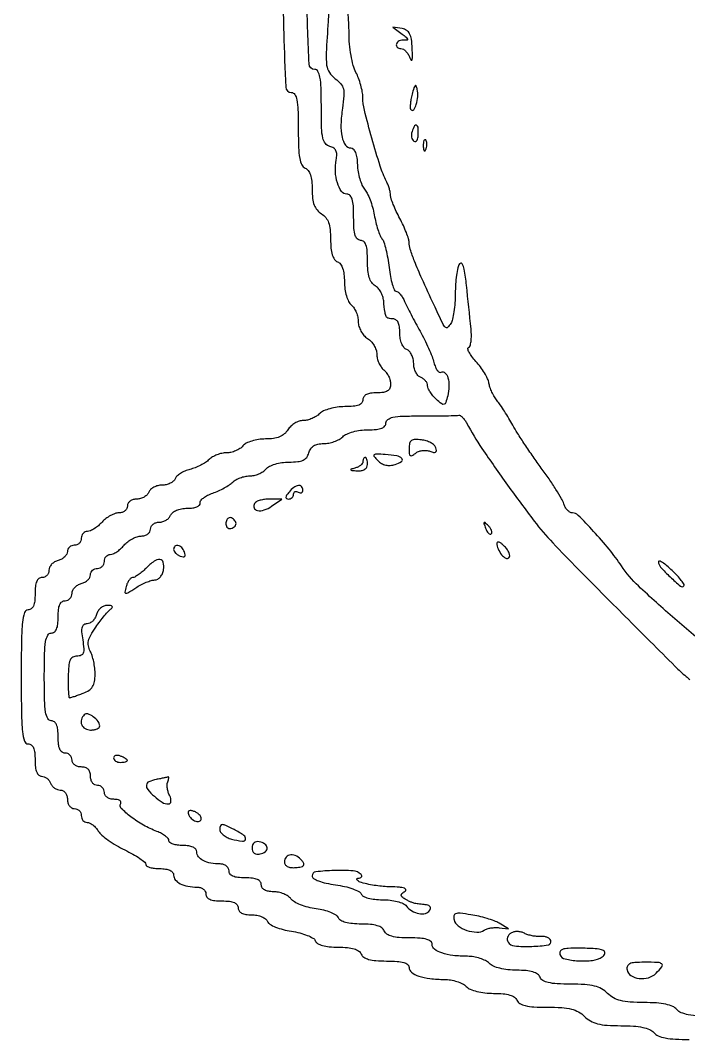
# Model space of a CAD drawing. Extents: x 166 to 1835, y 45 to 1905.
# Drawn here: x 346.8 to 491.5, y 85 to 305.6 of the extents above; entities that cross this region are included whole.
import ezdxf

# ---------------------------------------------------------------- set-up
doc = ezdxf.new("R2010")
doc.units = 0

msp = doc.modelspace()

# ---------------------------------------------------------------- linework, layer by layer
for points in [[(403.676348, 319.81659, 0.007984), (403.862166, 302.794425, 0.005002), (404.291784, 291.15285, 0.400545), (405.5, 290, -0.256863), (406.245806, 289.589795, -0.094602), (406.70249, 288.434498, -0.039845), (406.941137, 286.23656, -0.007127), (407, 282.106989, 0.008406), (407.066909, 278.127554, 0.035435), (407.315742, 275.754252, 0.064906), (407.765897, 274.324071, 0.194867), (408.5, 273.638374, -0.148834), (409.150195, 273.131765, -0.074659), (409.621014, 272.191781, -0.05347), (409.908909, 270.830864, -0.025414), (410, 269.039859, 0.027347), (410.10749, 267.076053, 0.063393), (410.451907, 265.643718, 0.082324), (411.069206, 264.582563, 0.080523), (412, 263.767927, -0.082049), (412.946074, 262.93484, -0.08486), (413.5607, 261.850771, -0.062578), (413.897281, 260.355913, -0.024123), (414, 258.228068, 0.022704), (414.088111, 256.28867, 0.052095), (414.370932, 254.855964, 0.07527), (414.839829, 253.883414, 0.152384), (415.5, 253.361626, -0.145502), (416.139563, 252.869972, -0.073659), (416.612381, 251.960404, -0.05465), (416.905777, 250.667448, -0.028495), (417, 249.015456, 0.034734), (417.1085, 247.455466, 0.03795), (417.431994, 245.972275, 0.041435), (417.912518, 244.745871, 0.105848), (418.5, 244, -0.076895), (419.074661, 243.350821, -0.044449), (419.559375, 242.424879, -0.043184), (419.889329, 241.384463, -0.055253), (420, 240.386029, 0.073632), (420.147887, 239.387243, 0.052793), (420.5875, 238.345966, 0.052841), (421.23477, 237.420958, 0.074239), (422, 236.767927, -0.067783), (422.765107, 236.131804, -0.052124), (423.4125, 235.25806, -0.053123), (423.852585, 234.2918, -0.080481), (424, 233.381898, 0.060485), (424.110435, 232.472332, 0.043983), (424.440625, 231.506949, 0.0446), (424.925595, 230.632994, 0.070698), (425.5, 230, -0.063393), (426.074176, 229.385461, -0.044279), (426.559375, 228.569265, -0.044533), (426.890037, 227.687666, -0.067559), (427, 226.877555, -0.093955), (426.830693, 225.984504, -0.160576), (426.350544, 225.406463, -0.109107), (425.46485, 225.091308, -0.031136), (424, 225, 0.033607), (422.677925, 224.911037, 0.082504), (421.75, 224.625, 0.12651), (421.202091, 224.148955, 0.152103), (421, 223.5, -0.174832), (420.753695, 222.817126, -0.129144), (420.095238, 222.345455, -0.070403), (418.918908, 222.077259, -0.0209), (417.071429, 222, 0.034237), (415.457395, 221.889351, 0.033186), (413.85625, 221.559375, 0.035021), (412.49069, 221.076937, 0.094223), (411.642857, 220.5, -0.057877), (410.917526, 219.925621, -0.038938), (409.977489, 219.440625, -0.039077), (408.979491, 219.109498, -0.060636), (408.079902, 219, 0.082921), (407.198384, 218.852795, 0.053133), (406.256041, 218.4125, 0.051787), (405.398617, 217.76508, 0.065676), (404.767927, 217, -0.07853), (403.982391, 216.095249, -0.077793), (402.953753, 215.473331, -0.063942), (401.612415, 215.115338, -0.033288), (399.881898, 215, 0.036978), (398.3928, 214.889722, 0.037582), (396.944469, 214.561322, 0.040365), (395.732711, 214.079032, 0.105033), (395, 213.5, -0.075245), (394.355179, 212.925413, -0.044524), (393.443372, 212.440625, -0.043422), (392.423316, 212.11062, -0.056585), (391.448984, 212, 0.053655), (390.45966, 211.893529, 0.03854), (389.39416, 211.573878, 0.039117), (388.415564, 211.105146, 0.06522), (387.692228, 210.549371, -0.052708), (386.944375, 209.944511, -0.025264), (385.874137, 209.325687, -0.02472), (384.680689, 208.786562, -0.032252), (383.540036, 208.420692, 0.039308), (382.467462, 208.059911, 0.040683), (381.477479, 207.538995, 0.044101), (380.70314, 206.94563, 0.116118), (380.312248, 206.371322, -0.124042), (379.942831, 205.846387, -0.06435), (379.269082, 205.402826, -0.057883), (378.413387, 205.102, -0.055663), (377.5, 205, 0.060721), (376.582987, 204.888224, 0.060126), (375.716413, 204.559375, 0.065682), (375.027663, 204.073905, 0.115316), (374.638374, 203.5, -0.104363), (374.267132, 202.926359, -0.06668), (373.635134, 202.440625, -0.06271), (372.850994, 202.111994, -0.068006), (372.031385, 202, 0.070174), (371.24494, 201.889078, 0.089187), (370.588564, 201.565397, 0.103496), (370.154775, 201.079202, 0.131307), (370, 200.5, -0.122229), (369.858027, 199.927911, -0.100758), (369.458028, 199.440625, -0.091231), (368.859736, 199.113263, -0.079845), (368.154988, 199, 0.084684), (367.317947, 198.857209, 0.040713), (366.320267, 198.4125, 0.038833), (365.328807, 197.765311, 0.044853), (364.5, 197, -0.033439), (363.70814, 196.234645, -0.034148), (362.826608, 195.5875, -0.036283), (361.98636, 195.136671, -0.105367), (361.345012, 195, 0.110746), (360.831903, 194.884939, 0.09999), (360.395097, 194.559375, 0.09481), (360.102108, 194.072716, 0.088446), (360, 193.5, -0.099038), (359.885486, 192.927543, -0.097945), (359.559375, 192.440625, -0.097945), (359.072457, 192.114514, -0.099038), (358.5, 192, 0.091072), (357.927353, 191.894823, 0.095711), (357.440625, 191.593635, 0.099577), (357.114932, 191.144422, 0.10762), (357, 190.616631, -0.129214), (356.850737, 190.048695, -0.073972), (356.4125, 189.485993, -0.065681), (355.764694, 189.013407, -0.060903), (355, 188.710251, 0.070024), (354.235545, 188.391003, 0.069688), (353.5875, 187.872748, 0.075597), (353.150168, 187.241886, 0.114309), (353, 186.59362, -0.093023), (352.885834, 185.985284, -0.096327), (352.559375, 185.468126, -0.099226), (352.072328, 185.122, -0.105398), (351.5, 185, 0.164293), (350.830552, 184.773926, 0.129352), (350.357143, 184.166667, 0.075863), (350.081893, 183.104033, 0.025511), (350, 181.5, -0.025511), (349.918107, 179.895967, -0.075863), (349.642857, 178.833333, -0.129352), (349.169448, 178.226074, -0.164293), (348.5, 178, 0.328801), (347.700386, 177.410434, 0.049302), (347.275862, 175.333333, 0.022561), (347.051158, 171.461246, 0.003213), (347, 163.5, 0.003213), (347.051158, 155.538754, 0.022561), (347.275862, 151.666667, 0.049302), (347.700386, 149.589566, 0.328801), (348.5, 149, -0.164293), (349.169448, 148.773926, -0.129352), (349.642857, 148.166667, -0.075863), (349.918107, 147.104033, -0.025511), (350, 145.5, 0.026588), (350.081986, 143.959322, 0.06822), (350.349501, 142.878136, 0.11212), (350.791296, 142.235254, 0.188537), (351.393011, 142, -0.096313), (351.968559, 141.888097, -0.06686), (352.545909, 141.559375, -0.064359), (353.037471, 141.073431, -0.074185), (353.361626, 140.5, 0.081035), (353.696157, 139.926585, 0.065663), (354.217991, 139.440625, 0.06652), (354.840167, 139.112085, 0.088478), (355.468615, 139, -0.125565), (356.062696, 138.848418, -0.104802), (356.558577, 138.423498, -0.0916), (356.887173, 137.777858, -0.072147), (357, 137, 0.072314), (357.111864, 136.230589, 0.08892), (357.4375, 135.583333, 0.10214), (357.924246, 135.153209, 0.130775), (358.5, 135, -0.099038), (359.072457, 134.885486, -0.097945), (359.559375, 134.559375, -0.097945), (359.885486, 134.072457, -0.099038), (360, 133.5, 0.082583), (360.09527, 132.927119, 0.092478), (360.369964, 132.440625, 0.100623), (360.779072, 132.115321, 0.11835), (361.259453, 132, -0.11609), (361.826109, 131.866636, -0.048843), (362.493464, 131.448332, -0.044804), (363.149823, 130.84047, -0.044015), (363.691748, 130.121982, 0.07701), (364.441736, 129.252881, 0.021543), (365.861831, 128.146095, 0.021192), (367.597676, 127.017289, 0.020844), (369.432295, 126.032775, -0.01509), (371.182312, 125.119432, -0.022094), (372.658237, 124.203578, -0.018651), (373.775778, 123.376966, -0.227992), (374, 122.910794, 0.268926), (374.203356, 122.560049, 0.056359), (374.88125, 122.267546, 0.044978), (375.850575, 122.066145, 0.028749), (377, 122, -0.034744), (378.269986, 121.911644, -0.074083), (379.211598, 121.633916, -0.111041), (379.789558, 121.189154, -0.175193), (380, 120.606989, 0.175225), (380.374929, 119.569989, 0.101077), (381.423207, 118.730114, 0.074217), (383.047929, 118.181156, 0.044447), (385.081787, 118, -0.076657), (385.814623, 117.886981, -0.089645), (386.436525, 117.559375, -0.100761), (386.852269, 117.072049, -0.127041), (387, 116.5, 0.164293), (387.226074, 115.830552, 0.129352), (387.833333, 115.357143, 0.075863), (388.895967, 115.081893, 0.025511), (390.5, 115, -0.025511), (392.104033, 114.918107, -0.075863), (393.166667, 114.642857, -0.129352), (393.773926, 114.169448, -0.164293), (394, 113.5, 0.149554), (394.196918, 112.856373, 0.125312), (394.732169, 112.379623, 0.083878), (395.630891, 112.090779, 0.035916), (396.893011, 112, -0.046045), (398.040411, 111.894111, -0.052481), (399.097393, 111.57994, -0.059887), (399.916165, 111.118276, -0.143815), (400.334762, 110.570008, 0.169196), (400.841487, 109.970381, 0.036272), (402.079395, 109.354834, 0.033887), (403.698099, 108.816285, 0.026152), (405.521283, 108.444538, -0.025379), (407.335615, 108.077517, -0.032716), (408.951657, 107.549588, -0.034419), (410.192453, 106.95026, -0.1731), (410.686521, 106.37453, 0.17361), (411.19066, 105.788239, 0.061588), (412.227448, 105.357472, 0.045314), (413.716643, 105.086181, 0.022411), (415.638374, 105, -0.021529), (417.652021, 104.913255, -0.051383), (419.120375, 104.632718, -0.075429), (420.109255, 104.164718, -0.15415), (420.638374, 103.5, 0.16029), (421.19216, 102.821151, 0.075374), (422.238784, 102.356049, 0.048848), (423.831563, 102.082489, 0.01812), (426.106989, 102, -0.015497), (428.400991, 101.928882, -0.053438), (429.865743, 101.679319, -0.101751), (430.699501, 101.247016, -0.226155), (431, 100.616631, 0.235056), (431.526002, 99.559567, 0.080297), (433.083044, 98.73488, 0.054165), (435.510994, 98.195485, 0.026529), (438.678571, 98.013655, -0.041413), (440.005591, 97.897811, -0.035777), (441.364062, 97.563386, -0.037396), (442.55596, 97.076711, -0.080922), (443.357143, 96.5, 0.096996), (444.257812, 95.894324, 0.03808), (445.683222, 95.417994, 0.034105), (447.423843, 95.104494, 0.02751), (449.321583, 95, -0.021197), (451.357524, 94.913651, -0.051168), (452.836551, 94.63377, -0.07546), (453.830337, 94.166032, -0.154679), (454.361626, 93.5, 0.174509), (454.969944, 92.795046, 0.072643), (456.159447, 92.336033, 0.043026), (458.051007, 92.074778, 0.012813), (460.968615, 92, -0.015224), (464.070907, 91.905517, -0.045824), (466.161876, 91.584201, -0.065666), (467.703985, 90.976823, -0.069876), (469, 90, 0.069265), (470.285717, 89.028485, 0.065129), (471.814556, 88.420139, 0.046207), (473.870675, 88.096157, 0.015985), (476.877555, 88, -0.016135), (479.580734, 87.912747, -0.035774), (481.622414, 87.633247, -0.048225), (483.098099, 87.170379, -0.120009), (484, 86.5, 0.123841), (484.934828, 85.816045, 0.048206), (486.481409, 85.356408, 0.034344), (488.67374, 85.083414, 0.013807), (491.693873, 85, -0.014663)], [(413.806614, 309.434536, 0.007508), (413.466692, 305.352012, 0.003795), (413.056553, 298.577263, 0.044224), (413.150648, 295.928884, 0.11523), (413.7319, 294.352958, 0.085646), (415.005568, 292.9958, -0.052064), (416.204455, 291.878289, -0.119361), (416.769734, 290.789519, -0.081758), (416.885985, 289.304624, -0.015958), (416.571871, 286.630704, 0.028445), (416.244673, 283.08329, 0.061183), (416.48313, 280.35288, 0.098333), (417.226397, 278.620839, 0.247208), (418.405358, 278, -0.224959), (418.934011, 277.749471, -0.079428), (419.366725, 277.006138, -0.05485), (419.672658, 275.851748, -0.027981), (419.812916, 274.356425, 0.032414), (419.968342, 272.843618, 0.029341), (420.320433, 271.311263, 0.030557), (420.801095, 269.976322, 0.077547), (421.348284, 269.106425, -0.066307), (421.935287, 268.217958, -0.022696), (422.546267, 266.796887, -0.0221), (423.085845, 265.149221, -0.023784), (423.462824, 263.5, 0.016216), (423.806408, 261.884749, 0.017589), (424.246224, 260.338914, 0.017341), (424.713522, 259.046904, 0.077327), (425.124062, 258.355876, -0.096192), (425.526741, 257.616357, -0.015942), (425.969166, 256.047987, -0.016991), (426.373045, 254.144591, -0.014307), (426.673866, 252.105876, 0.01606), (426.969642, 250.148889, 0.025468), (427.361051, 248.499851, 0.022888), (427.786365, 247.257079, 0.308047), (428.164042, 247, -0.176935), (428.571208, 246.851259, -0.04376), (429.080791, 246.339063, -0.039351), (429.596719, 245.611341, -0.030712), (430.041479, 244.75, 0.012416), (430.579704, 243.606961, 0.003999), (431.432983, 241.93918, 0.003986), (432.412278, 240.098204, 0.004457), (433.385524, 238.340827, -0.01307), (434.334461, 236.555471, -0.011216), (435.2407, 234.630342, -0.01136), (435.984832, 232.844559, -0.031559), (436.398113, 231.549929, 0.034286), (436.713722, 230.57954, 0.061657), (437.118963, 229.848475, 0.096494), (437.543219, 229.453955, 0.284925), (437.924532, 229.453358, -0.346993), (438.757471, 229.357641, -0.128065), (439.400148, 228.269895, -0.073891), (439.646632, 226.404776, -0.057509), (439.379067, 224.374185, -0.015998), (438.950456, 222.871763, -0.245685), (438.579101, 222.505072, -0.246904), (438.06735, 222.601833, -0.016143), (436.879958, 223.608636, -0.032781), (436.16053, 224.351024, -0.033798), (435.552238, 225.173876, -0.035894), (435.127977, 225.955566, -0.106778), (435, 226.547999, 0.106724), (434.888534, 227.064266, 0.066534), (434.559375, 227.591437, 0.062181), (434.073493, 228.049157, 0.066335), (433.5, 228.361626, -0.120997), (432.925916, 228.760503, -0.064864), (432.440625, 229.480313, -0.05868), (432.111645, 230.391668, -0.057362), (432, 231.361626, 0.057362), (431.888355, 232.331585, 0.05868), (431.559375, 233.24294, 0.064864), (431.074084, 233.96275, 0.120997), (430.5, 234.361626, -0.136118), (429.901561, 234.804388, -0.067387), (429.421176, 235.626775, -0.056447), (429.105577, 236.71884, -0.042163), (429, 237.968615, 0.032976), (428.911547, 239.308306, 0.082094), (428.626294, 240.244769, 0.126816), (428.150444, 240.796394, 0.152856), (427.5, 241, -0.064194), (426.54092, 241.123643, -0.213062), (426.05635, 241.512515, -0.087382), (425.788906, 242.375985, -0.006211), (425.502316, 244.88753, 0.056578), (425.288894, 245.868462, 0.047252), (424.852299, 246.841671, 0.049294), (424.271946, 247.663873, 0.087079), (423.629939, 248.187221, -0.120693), (422.900142, 248.867683, -0.071386), (422.392805, 249.952051, -0.05119), (422.09347, 251.48542, -0.022628), (422, 253.54969, 0.016974), (421.927148, 255.695058, 0.064391), (421.665736, 257.008282, 0.126791), (421.195901, 257.729594, 0.187458), (420.5, 258, -0.200296), (419.79299, 258.295059, -0.122766), (419.325, 259.083333, -0.058865), (419.069243, 260.539511, -0.014068), (419, 263, 0.014207), (418.930551, 265.443731, 0.057848), (418.675953, 266.905946, 0.119301), (418.213797, 267.703035, 0.204762), (417.519052, 268, -0.24607), (416.362522, 268.605861, -0.077086), (415.481006, 270.422277, -0.062915), (415.051759, 272.888969, -0.058946), (415.233651, 275.441935, 0.045297), (415.347057, 276.591287, 0.114383), (415.164812, 277.406427, 0.137944), (414.672307, 277.965825, 0.079912), (413.846696, 278.329839, -0.162352), (412.879569, 278.96026, -0.115293), (412.321958, 280.139632, -0.046544), (412.059543, 282.333266, -0.00651), (412, 286.90638, 0.007189), (411.940412, 291.05035, 0.036713), (411.705658, 293.340494, 0.080899), (411.27144, 294.579875, 0.274704), (410.564458, 295, -0.401738), (409.333197, 296.179683, -0.003584), (408.833285, 310.211515, -0.008902)], [(496.768869, 169.156333, -0.00709), (488.525437, 176.09286, -0.010275), (480.674654, 183.178904, -0.056724), (477, 187.517996, 0.023561), (474.333893, 191.125438, 0.015803), (470.970323, 194.997971, 0.008932), (467.634805, 198.474891, 0.199664), (466.372243, 199, -0.136664), (465.852651, 199.144722, -0.067521), (465.314843, 199.577963, -0.059278), (464.841097, 200.215032, -0.053467), (464.510305, 200.967533, 0.05465), (464.026062, 202.062093, 0.008867), (462.821671, 204.055703, 0.009689), (461.310517, 206.359404, 0.008391), (459.638682, 208.717533, -0.006185), (457.870769, 211.188011, -0.00531), (456.070812, 213.829525, -0.005353), (454.487489, 216.26307, -0.015286), (453.456827, 218, 0.00877), (452.609352, 219.471571, 0.007402), (451.662636, 220.999023, 0.00748), (450.757479, 222.366774, 0.020545), (450.06576, 223.294547, -0.036748), (449.485662, 224.127587, -0.025045), (448.947562, 225.149327, -0.025303), (448.525731, 226.193116, -0.045538), (448.304236, 227.088689, 0.071157), (448.015886, 228.042706, 0.025825), (447.352351, 229.29504, 0.024991), (446.474225, 230.609831, 0.02722), (445.4923, 231.79173, -0.022345), (444.595106, 232.850482, -0.042208), (443.987867, 233.789697, -0.062743), (443.721022, 234.489595, -0.390158), (443.890979, 234.796993, 0.246664), (444.219514, 235.138957, 0.037434), (444.420619, 236.097202, 0.034687), (444.499872, 237.359808, 0.023514), (444.422521, 238.799406, 0.001287), (443.437884, 248.299833, 0.017364), (442.948387, 251.759112, 0.103733), (442.483186, 252.917029, 0.542571), (441.92334, 252.910203, 0.087888), (441.575067, 252.060603, 0.017664), (441.283864, 250.445497, 0.018156), (441.077279, 248.517627, 0.01608), (441, 246.5, -0.016726), (440.919935, 244.47792, -0.018601), (440.705091, 242.536632, -0.018261), (440.401654, 240.905611, -0.086077), (440.03906, 240.02896, -0.061067), (439.333032, 239.166338, -0.420507), (438.840557, 239.182696, -0.074432), (438.279238, 240.015835, -0.002026), (436.402392, 244, -0.00316), (433.777731, 249.724894, -0.010963), (432.185388, 253.474126, -0.014718), (431.237798, 256.067909, -0.080381), (431, 257.537551, 0.075973), (430.878131, 258.334979, 0.015947), (430.4125, 259.671673, 0.016374), (429.765614, 261.202395, 0.014857), (429, 262.738815, -0.013002), (428.234316, 264.261203, -0.015046), (427.5875, 265.749758, -0.014168), (427.116469, 267.034219, -0.080965), (427, 267.74876, 0.050417), (426.938122, 268.360857, 0.021417), (426.73847, 269.161691, 0.02093), (426.450546, 270.005019, 0.025735), (426.109686, 270.763569, -0.041363), (424.746981, 274.068376, -0.008547), (422.937736, 280.102011, -0.007327), (421.320061, 286.193258, -0.062144), (420.979352, 289, 0.045726), (420.876711, 290.16258, 0.022681), (420.546417, 291.607015, 0.0223), (420.065318, 293.084725, 0.030356), (419.493839, 294.364307, -0.055805), (418.918435, 295.851215, -0.020786), (418.437177, 298.042709, -0.020292), (418.106313, 300.496525, -0.023119), (417.994423, 302.864307, 0.02644), (417.751064, 307.378594, 0.028468)], [(493.67374, 90.083414, -0.034344), (491.481409, 90.356408, -0.048206), (489.934828, 90.816045, -0.123841), (489, 91.5, 0.120009), (488.098099, 92.170379, 0.048225), (486.622414, 92.633247, 0.035774), (484.580734, 92.912747, 0.016135), (481.877555, 93, -0.015985), (478.870675, 93.096157, -0.046207), (476.814556, 93.420139, -0.065129), (475.285717, 94.028485, -0.069265), (474, 95, 0.069876), (472.703985, 95.976823, 0.065666), (471.161876, 96.584201, 0.045824), (469.070907, 96.905517, 0.015224), (465.968615, 97, -0.012813), (463.051007, 97.074778, -0.043026), (461.159447, 97.336033, -0.072643), (459.969944, 97.795046, -0.174509), (459.361626, 98.5, 0.154679), (458.830337, 99.166032, 0.07546), (457.836551, 99.63377, 0.051168), (456.357524, 99.913651, 0.021197), (454.321583, 100, -0.02751), (452.423843, 100.104494, -0.034105), (450.683222, 100.417994, -0.03808), (449.257812, 100.894324, -0.096996), (448.357143, 101.5, 0.080922), (447.55596, 102.076711, 0.037396), (446.364062, 102.563386, 0.035777), (445.005591, 102.897811, 0.041413), (443.678571, 103.013655, -0.026529), (440.510994, 103.195485, -0.054165), (438.083044, 103.73488, -0.080297), (436.526002, 104.559567, -0.235056), (436, 105.616631, 0.226155), (435.699501, 106.247016, 0.101751), (434.865743, 106.679319, 0.053438), (433.400991, 106.928882, 0.015497), (431.106989, 107, -0.01812), (428.831563, 107.082489, -0.048848), (427.238784, 107.356049, -0.075374), (426.19216, 107.821151, -0.16029), (425.638374, 108.5, 0.15415), (425.109255, 109.164718, 0.075429), (424.120375, 109.632718, 0.051383), (422.652021, 109.913255, 0.021529), (420.638374, 110, -0.022554), (418.730793, 110.086092, -0.044423), (417.238528, 110.356081, -0.059529), (416.193527, 110.7816, -0.176494), (415.693344, 111.356748, 0.17015), (415.21707, 111.918225, 0.037233), (414.062149, 112.484422, 0.034732), (412.556342, 112.970008, 0.027301), (410.871442, 113.290418, -0.029286), (409.140898, 113.626625, -0.031122), (407.49723, 114.157978, -0.032762), (406.153318, 114.791312, -0.108809), (405.424844, 115.433669, 0.089396), (404.794708, 116.033911, 0.047643), (403.840526, 116.53989, 0.045371), (402.734444, 116.88408, 0.052799), (401.639757, 117, -0.042571), (400.518889, 117.095607, -0.086856), (399.68996, 117.392059, -0.121401), (399.184629, 117.870771, -0.143682), (399, 118.5, 0.164293), (398.773926, 119.169448, 0.129352), (398.166667, 119.642857, 0.075863), (397.104033, 119.918107, 0.025511), (395.5, 120, -0.025511), (393.895967, 120.081893, -0.075863), (392.833333, 120.357143, -0.129352), (392.226074, 120.830552, -0.164293), (392, 121.5, 0.127041), (391.852269, 122.072049, 0.100761), (391.436525, 122.559375, 0.089645), (390.814623, 122.886981, 0.076657), (390.081787, 123, -0.044447), (388.047929, 123.181156, -0.074217), (386.423207, 123.730114, -0.101077), (385.374929, 124.569989, -0.175225), (385, 125.606989, 0.175193), (384.789558, 126.189154, 0.111041), (384.211598, 126.633916, 0.074083), (383.269986, 126.911644, 0.034744), (382, 127, -0.032427), (380.850799, 127.07461, -0.049915), (379.88125, 127.301021, -0.064381), (379.211055, 127.631185, -0.25121), (379, 128.024751, 0.183922), (378.824153, 128.486625, 0.046838), (378.227259, 129.042277, 0.0414), (377.376454, 129.591548, 0.03181), (376.369394, 130.049656, -0.038318), (373.476838, 131.411131, -0.035005), (370.732276, 133.234885, -0.032045), (368.667424, 135.04791, -0.348052), (368.547259, 136.076467, 0.224139), (368.586719, 136.425469, 0.173458), (368.345533, 136.728712, 0.095326), (367.808353, 136.934175, 0.043838), (367.059017, 137, -0.068368), (366.257557, 137.110104, -0.089375), (365.593169, 137.432126, -0.104647), (365.15615, 137.917854, -0.131786), (365, 138.5, 0.099038), (364.885486, 139.072457, 0.097945), (364.559375, 139.559375, 0.097945), (364.072457, 139.885486, 0.099038), (363.5, 140, -0.130775), (362.924246, 140.153209, -0.10214), (362.4375, 140.583333, -0.08892), (362.111864, 141.230589, -0.072314), (362, 142, 0.072254), (361.873159, 142.873159, 0.124864), (361.5, 143.5, 0.124864), (360.873159, 143.873159, 0.072254), (360, 144, -0.072314), (359.230589, 144.111864, -0.08892), (358.583333, 144.4375, -0.10214), (358.153209, 144.924246, -0.130775), (358, 145.5, 0.099038), (357.885486, 146.072457, 0.097945), (357.559375, 146.559375, 0.097945), (357.072457, 146.885486, 0.099038), (356.5, 147, -0.164293), (355.830552, 147.226074, -0.129352), (355.357143, 147.833333, -0.075863), (355.081893, 148.895967, -0.025511), (355, 150.5, 0.025511), (354.918107, 152.104033, 0.075863), (354.642857, 153.166667, 0.129352), (354.169448, 153.773926, 0.164293), (353.5, 154, -0.280451), (352.738626, 154.463513, -0.080293), (352.289474, 155.833333, -0.033635), (352.055948, 158.439771, -0.005528), (352, 163.5, -0.005528), (352.055948, 168.560229, -0.033635), (352.289474, 171.166667, -0.080293), (352.738626, 172.536487, -0.280451), (353.5, 173, 0.164293), (354.169448, 173.226074, 0.129352), (354.642857, 173.833333, 0.075863), (354.918107, 174.895967, 0.025511), (355, 176.5, -0.025511), (355.081893, 178.104033, -0.075863), (355.357143, 179.166667, -0.129352), (355.830552, 179.773926, -0.164293), (356.5, 180, 0.105398), (357.072328, 180.122, 0.099226), (357.559375, 180.468126, 0.096327), (357.885834, 180.985284, 0.093023), (358, 181.59362, -0.114309), (358.150168, 182.241886, -0.075597), (358.5875, 182.872748, -0.069688), (359.235545, 183.391003, -0.070024), (360, 183.710251, 0.060903), (360.764694, 184.013407, 0.065681), (361.4125, 184.485993, 0.073972), (361.850737, 185.048695, 0.129214), (362, 185.616631, -0.10762), (362.114932, 186.144422, -0.099577), (362.440625, 186.593635, -0.095711), (362.927353, 186.894823, -0.091072), (363.5, 187, 0.099038), (364.072457, 187.114514, 0.097945), (364.559375, 187.440625, 0.097945), (364.885486, 187.927543, 0.099038), (365, 188.5, -0.083837), (365.096731, 189.072844, -0.093015), (365.375342, 189.559375, -0.100525), (365.790378, 189.88473, -0.116645), (366.277759, 190, 0.110654), (366.886373, 190.136361, 0.037189), (367.68321, 190.5875, 0.034867), (368.518393, 191.234644, 0.033456), (369.267972, 192, -0.050905), (370.071614, 192.765318, -0.041575), (371.067767, 193.4125, -0.043174), (372.096154, 193.855506, -0.080287), (372.990213, 194, 0.071636), (373.764934, 194.111568, 0.08901), (374.415035, 194.436587, 0.102568), (374.846302, 194.923159, 0.130939), (375, 195.5, -0.125389), (375.145752, 196.072062, -0.100779), (375.556072, 196.559375, -0.090193), (376.169846, 196.886898, -0.077727), (376.893011, 197, 0.07271), (377.659707, 197.112085, 0.064008), (378.399034, 197.440625, 0.066864), (379.000393, 197.926463, 0.098143), (379.361626, 198.5, -0.136118), (379.804388, 199.098439, -0.067387), (380.626775, 199.578824, -0.056447), (381.71884, 199.894423, -0.042163), (382.968615, 200, 0.033499), (384.141996, 200.078701, 0.062685), (385.060323, 200.322162, 0.096928), (385.618725, 200.686104, 0.260302), (385.75, 201.125, -0.222514), (385.862446, 201.62968, -0.061211), (386.449442, 202.223772, -0.049456), (387.358469, 202.806822, -0.034314), (388.482143, 203.285714, 0.022715), (389.722095, 203.780528, 0.019355), (390.981696, 204.410603, 0.019797), (392.083717, 205.074357, 0.050968), (392.803571, 205.660714, -0.069507), (393.483587, 206.174034, -0.038954), (394.426867, 206.606585, -0.038014), (395.467772, 206.901501, -0.050067), (396.448984, 207, 0.056585), (397.423316, 207.11062, 0.043422), (398.443372, 207.440625, 0.044524), (399.355179, 207.925413, 0.075245), (400, 208.5, -0.105788), (400.744942, 209.086892, -0.041361), (401.970281, 209.567539, -0.037928), (403.450947, 209.891373, -0.034889), (405.005813, 210, 0.024527), (406.906477, 210.093293, 0.084877), (408.09048, 210.417712, 0.127505), (408.831548, 211.029875, 0.093004), (409.289749, 212, -0.083759), (409.689106, 212.887337, -0.10551), (410.334, 213.513324, -0.091268), (411.256108, 213.879755, -0.049094), (412.477809, 214, 0.04871), (413.608245, 214.110389, 0.037766), (414.800624, 214.440625, 0.038838), (415.875643, 214.92498, 0.071232), (416.642857, 215.5, -0.094223), (417.49069, 216.076937, -0.035021), (418.85625, 216.559375, -0.033186), (420.457395, 216.889351, -0.034237), (422.071429, 217, 0.0209), (423.918908, 217.077259, 0.070403), (425.095238, 217.345455, 0.129144), (425.753695, 217.817126, 0.174832), (426, 218.5, -0.250296), (426.396042, 219.241583, -0.098409), (427.5, 219.7, -0.041714), (429.597782, 219.940222, -0.007659), (433.5, 220, 0.001709), (436.428036, 220.010007, 0.002467), (439.017187, 220.040479, 0.00128), (441.210782, 220.082738, 0.039993), (441.75, 220.137802, -0.194685), (442.106886, 220.064398, -0.048672), (442.577001, 219.680583, -0.042444), (443.069634, 219.100453, -0.031769), (443.512132, 218.387802, 0.025299), (446.787772, 212.956885, 0.007538), (452.323715, 205.009005, 0.007492), (458.085832, 197.244849, 0.026186), (462.129616, 192.5, 0.005613), (467.604785, 186.846582, 0.001037), (477.826028, 176.569686, 0.000465), (488.637628, 165.764354, 0.020404), (491, 163.592631, 0.013194), (491.805964, 162.945948, 0.003786)]]:
    msp.add_lwpolyline(points, format="xyb")
for points in [[(429.5, 302.663769, -0.014346), (430.379567, 301.956464, -0.127603), (430.662283, 301.552822, -0.466451), (430.542569, 301.341649, -0.074894), (430, 301.323923, 0.064803), (429.407892, 301.316477, 0.074645), (428.867188, 301.154527, 0.085945), (428.459225, 300.868486, 0.136552), (428.25, 300.5, 0.127064), (428.252968, 300.119244, 0.131966), (428.440625, 299.79375, 0.115113), (428.791501, 299.575631, 0.081923), (429.25, 299.5, -0.13586), (429.779056, 299.353541, -0.065297), (430.335126, 298.9125, -0.057509), (430.83247, 298.264954, -0.052151), (431.188727, 297.5, 0.08962), (431.452015, 297.029753, 0.61533), (431.646995, 297.073683, 0.064702), (431.737825, 297.848228, 0.008689), (431.688727, 299.491683, 0.021984), (431.50325, 301.519654, 0.083176), (431.126625, 302.732293, 0.133258), (430.485394, 303.44585, 0.100694), (429.5, 303.831528), (427.5, 304.17969)], [(431.655463, 289.632001, 0.020128), (431.405514, 288.495277, 0.027305), (431.278056, 287.45222, 0.026637), (431.266454, 286.607597, 0.18866), (431.427794, 286.238873, 0.460477), (432.013955, 286.28449, 0.083555), (432.570923, 287.399278, 0.055077), (432.892703, 289.103878, 0.07109), (432.788705, 290.691587, 0.046736), (432.568296, 291.402211, 0.523302), (432.325029, 291.454674, 0.131274), (432.046392, 291.008179, 0.010043)], [(431.650663, 281.532025, 0.066719), (431.506898, 280.926665, 0.072258), (431.533742, 280.321649, 0.081026), (431.720854, 279.809536, 0.126981), (432.043674, 279.473008, 0.214542), (432.405148, 279.42542, 0.177225), (432.719079, 279.660421, 0.099152), (432.931736, 280.193244, 0.045552), (433, 280.940983, 0.020503), (432.936989, 282.476999, 0.275668), (432.622791, 282.917133, 0.395517), (432.205874, 282.769457, 0.027681)], [(434.078947, 278.416667, 0.018894), (434.137993, 277.670344, 0.168741), (434.279315, 277.37858, 0.470617), (434.461564, 277.395823, 0.054073), (434.683114, 277.8125, 0.051402), (434.839148, 278.359369, 0.05415), (434.876576, 278.916927, 0.060344), (434.797407, 279.402231, 0.126455), (434.604167, 279.729167, 0.296942), (434.385309, 279.77538, 0.208169), (434.200665, 279.592839, 0.077125), (434.089945, 279.112848, 0.028489)], [(431, 212.943978, 0.022643), (431.050207, 211.835905, 0.209965), (431.276675, 211.425732, 0.303809), (431.667215, 211.401288, 0.041358), (432.373252, 211.894808, -0.080609), (433.029144, 212.280743, -0.056158), (433.86105, 212.500968, -0.055492), (434.733375, 212.53214, -0.072943), (435.509702, 212.357904, 0.033088), (436.316215, 212.108193, 0.189079), (436.751829, 212.169421, 0.284356), (436.92307, 212.480414, 0.066853), (436.809331, 213.09065, 0.132178), (436.439857, 213.65384, 0.056143), (435.696777, 214.178953, 0.050168), (434.72974, 214.590968, 0.046203), (433.672881, 214.816422, 0.032437), (432.277533, 214.890422, 0.150935), (431.519141, 214.646254, 0.187178), (431.122243, 214.053011, 0.054946)], [(421, 210.073324, -0.159836), (420.872626, 209.68505, -0.067019), (420.485937, 209.284521, -0.05682), (419.919531, 208.932857, -0.046657), (419.25, 208.689326, 0.01159), (418.4117, 208.449367, 0.541772), (418.37122, 208.306344, 0.197309), (418.607705, 208.187999, 0.005718), (419.75, 208.116001, 0.053911), (420.681016, 208.168387, 0.097187), (421.394334, 208.435003, 0.125349), (421.838332, 208.892943, 0.130876), (422, 209.5, 0.031626), (421.963617, 210.074626, 0.048861), (421.853125, 210.559375, 0.06271), (421.692131, 210.895221, 0.254951), (421.5, 211, 0.179278), (421.30917, 210.929305, 0.091864), (421.146875, 210.727789, 0.071881), (421.036965, 210.427882, 0.051988)], [(424.240921, 210.330507, 0.066899), (425.039837, 209.720897, 0.07408), (425.944818, 209.369566, 0.072451), (426.92999, 209.292796, 0.060185), (427.963853, 209.488528, 0.064504), (429.369098, 210.143511, 0.480346), (429.439234, 210.777352, 0.157415), (428.368227, 211.325611, 0.021179), (425.823808, 211.628573, 0.007838), (423.955338, 211.741725, 0.184984), (423.462477, 211.577837, 0.415311), (423.428183, 211.224189, 0.023704)], [(405, 203.5, 0.024942), (404.48229, 202.808783, 0.128583), (404.325424, 202.361364, 0.300026), (404.467821, 202.101643, 0.122183), (404.877555, 202, 0.093252), (405.306024, 202.080613, 0.096396), (405.670282, 202.311086, 0.099183), (405.91408, 202.654943, 0.105142), (406, 203.059017, -0.108972), (406.078288, 203.413961, -0.182303), (406.29375, 203.6254, -0.161196), (406.6179, 203.656512, -0.082592), (407, 203.5, 0.082592), (407.3821, 203.343488, 0.161196), (407.70625, 203.3746, 0.182303), (407.921712, 203.586039, 0.108972), (408, 203.940983, 0.182639), (407.712582, 204.701582, 0.253785), (407.042099, 204.947184, 0.130196), (406.053549, 204.523529, 0.053614)], [(397.542705, 201.069098, 0.228885), (397.441776, 200.09795, 0.270169), (398.140649, 199.513355, 0.124465), (399.616928, 199.629929, 0.071259), (401.220752, 200.442067), (403.445012, 202), (400.781523, 202, 0.032251), (399.71976, 201.931442, 0.037747), (398.731431, 201.726548, 0.04114), (397.942974, 201.42787, 0.144207)], [(391.333333, 196.595341, 0.102337), (391.435957, 196.099194, 0.143367), (391.723313, 195.752949, 0.141836), (392.154643, 195.614075, 0.09935), (392.660923, 195.700126, 0.072964), (393.126784, 195.961981, 0.102671), (393.436009, 196.32289, 0.124062), (393.541372, 196.723896, 0.141852), (393.435239, 197.104785, 0.098175), (392.774491, 197.81505, 0.219309), (392.066902, 197.954067, 0.231435), (391.529448, 197.508089, 0.106219)], [(447.564293, 195.706872, 0.036269), (447.866277, 195.059266, 0.070189), (448.210949, 194.604915, 0.120343), (448.538684, 194.40751, 0.278911), (448.806872, 194.473539, 0.20742), (448.927901, 194.779789, 0.082976), (448.837219, 195.231185, 0.063152), (448.558688, 195.753423, 0.043285), (448.124088, 196.266667, 0.011214), (447.463552, 196.893514, 0.400052), (447.270328, 196.888819, 0.286372), (447.21821, 196.663782, 0.008399)], [(380, 191.106989, 0.135188), (380.105357, 190.72444, 0.062056), (380.425665, 190.312957, 0.054875), (380.894793, 189.93687, 0.049969), (381.449072, 189.657916, 0.051615), (382.061182, 189.492937, 0.240886), (382.398145, 189.601855, 0.240886), (382.507063, 189.938818, 0.051615), (382.342084, 190.550928, 0.095829), (381.759275, 191.485745, 0.148358), (380.943429, 191.961217, 0.253867), (380.290255, 191.78457, 0.205169)], [(450.015313, 192.464286, 0.098241), (450.289069, 191.19073, 0.071263), (451.048962, 189.950953, 0.092982), (451.945364, 189.206269, 0.33505), (452.636103, 189.30277, 0.211086), (452.79508, 189.713459, 0.081089), (452.665576, 190.325397, 0.061728), (452.283044, 191.036266, 0.042131), (451.690476, 191.738095, 0.026521), (451.041335, 192.321799, 0.067675), (450.501076, 192.648735, 0.175591), (450.166181, 192.669328, 0.337073)], [(374, 187, -0.020295), (373.169507, 186.234322, -0.024452), (372.32801, 185.5875, -0.024222), (371.580197, 185.120734, -0.128086), (371.116631, 185, 0.178779), (370.741328, 184.861377, 0.06091), (370.342667, 184.426073, 0.051265), (369.982946, 183.793969, 0.039811), (369.722334, 183.046206, 0.018643), (369.457759, 181.854648, 0.42974), (369.642697, 181.60129, 0.173624), (370.103926, 181.702168, 0.005224), (371.786271, 182.779529, -0.024394), (372.887295, 183.426505, -0.023111), (374.06579, 183.975954, -0.023775), (375.152813, 184.36355, -0.071206), (375.930568, 184.483323, 0.133467), (376.554133, 184.659928, 0.083866), (377.132848, 185.156039, 0.073488), (377.580043, 185.88864, 0.065156), (377.819551, 186.75, 0.091426), (377.755332, 188.305357, 0.331896), (377.047635, 188.909071, 0.177581), (375.782561, 188.536871, 0.036957)], [(485.017277, 188.437091, 0.180392), (485.478036, 187.26784, 0.019183), (487.550363, 185.133612, 0.01596), (489.762616, 183.154486, 0.388817), (490.521012, 183.187679, 0.351408), (490.55608, 183.50653, 0.021201), (489.966378, 184.352586, 0.024226), (489.102692, 185.378928, 0.014706), (487.989569, 186.509994, 0.015117), (486.842473, 187.544324, 0.032086), (485.883261, 188.257556, 0.054522), (485.228912, 188.586887, 0.529084)], [(363.289749, 177, -0.066594), (362.976582, 176.235462, -0.06832), (362.475572, 175.5875, -0.075183), (361.870459, 175.149912, -0.119567), (361.252526, 175, 0.144416), (360.562265, 174.796384, 0.185344), (360.175029, 174.265915, 0.088126), (360.086242, 173.262358, 0.018332), (360.306287, 171.5, -0.01696), (360.547925, 169.606958, -0.108959), (360.429244, 168.654908, -0.216704), (359.961868, 168.170872, -0.094303), (359.063953, 168, 0.130813), (358.161969, 167.759909, 0.164167), (357.591495, 167.116084, 0.07977), (357.282806, 165.85703, 0.015291), (357.163321, 163.5, 0.008301), (357.157338, 161.774568, 0.013806), (357.21656, 160.321875, 0.007426), (357.314978, 159.141788, 0.385776), (357.471398, 159, 0.075238), (357.733523, 159.039668, 0.004385), (358.506268, 159.286479, 0.006568), (359.423305, 159.601673, 0.004781), (360.4349, 159.975249, 0.052861), (361.692089, 160.612191, 0.108774), (362.46361, 161.392819, 0.100423), (362.872017, 162.469152, 0.040644), (363, 164.040991, 0.028925), (362.923174, 165.367897, 0.022292), (362.691767, 166.79959, 0.02276), (362.353696, 168.121731, 0.048926), (361.950695, 169.092128, -0.077135), (361.553176, 170.225143, -0.10318), (361.577256, 171.311405, -0.072983), (362.067743, 172.562966, -0.022601), (363.152515, 174.276386, -0.010105), (364.091245, 175.564398, -0.011208), (365.050275, 176.768878, -0.010624), (365.911141, 177.758175, -0.055586), (366.45182, 178.234687, 0.10765), (366.719388, 178.524808, 0.349607), (366.684788, 178.766579, 0.155186), (366.336248, 178.934122, 0.032978), (365.65638, 178.984687, 0.100611), (364.912627, 178.83992, 0.076413), (364.200689, 178.408002, 0.073605), (363.628163, 177.763084, 0.080997)], [(360.657991, 155.324657, 0.12782), (360.035355, 154.264755, 0.16665), (360.094982, 153.148938, 0.168409), (360.824641, 152.312527, 0.130679), (362, 152, 0.041949), (362.765708, 152.064355, 0.061523), (363.4125, 152.257782, 0.080835), (363.851202, 152.541957, 0.211751), (364, 152.877555, 0.16832), (363.656498, 153.869033, 0.06804), (362.612882, 154.876749, 0.073819), (361.428677, 155.500284, 0.288281)], [(367, 145.968615, 0.152681), (367.115494, 145.599211, 0.098158), (367.440625, 145.284531, 0.08088), (367.926468, 145.07223, 0.062722), (368.5, 145, 0.024748), (369.074824, 145.028469, 0.039339), (369.559375, 145.115447, 0.046727), (369.903916, 145.241071, 0.289661), (370, 145.393011, 0.222225), (369.912889, 145.579329, 0.030693), (369.559375, 145.839659, 0.030395), (369.074558, 146.112506, 0.02136), (368.5, 146.361626, 0.055937), (367.925634, 146.511135, 0.100118), (367.440625, 146.483616, 0.147206), (367.122486, 146.289193, 0.184534)], [(376.25, 141.294267, 0.052005), (374.644609, 140.807854, 0.270697), (374.11092, 140.096953, 0.207705), (374.406055, 139.123401, 0.032837), (375.828741, 137.654988, 0.044132), (377.534959, 136.365014, 0.14796), (378.872641, 136.00147, 0.390492), (379.428548, 136.543754, 0.132842), (379.170311, 137.75, -0.043585), (378.858971, 138.511918, -0.037846), (378.666307, 139.353125, -0.039666), (378.610572, 140.145741, -0.083996), (378.718461, 140.75, 0.019033), (378.867261, 141.220635, 0.041372), (378.93709, 141.592809, 0.079961), (378.924394, 141.816031, 0.465372), (378.833333, 141.863818, -0.040076), (378.606098, 141.791594, -0.002658), (377.936979, 141.640337, -0.003828), (377.136109, 141.470187, -0.002852)], [(383.22894, 133.81318, 0.120025), (383.819479, 132.872631, 0.106345), (384.801325, 132.257968, 0.180578), (385.626672, 132.266106, 0.310331), (386, 132.809678, 0.13514), (385.884859, 133.227906, 0.062067), (385.534829, 133.677724, 0.054888), (385.022161, 134.088813, 0.049992), (384.41644, 134.393691, 0.045328), (383.780247, 134.573751, 0.161356), (383.366128, 134.517614, 0.257062), (383.181849, 134.25556, 0.108271)], [(390, 130.544732, 0.147476), (390.188053, 129.921026, 0.071352), (390.748055, 129.292926, 0.061248), (391.572543, 128.755281, 0.052448), (392.54657, 128.398956, 0.027194), (394.898048, 127.942987, 0.378646), (395.561586, 128.384165, 0.324372), (395.24835, 129.19845, 0.024753), (393.09293, 130.451944, 0.009378), (391.30379, 131.335018, 0.102797), (390.528617, 131.520502, 0.313637), (390.140958, 131.26771, 0.096575)], [(397, 126.5, 0.090288), (397.120561, 125.837793, 0.143006), (397.464524, 125.379901, 0.134068), (398.019642, 125.160813, 0.075042), (398.75, 125.190371, 0.110048), (399.882382, 125.681821, 0.259838), (400.256394, 126.489471, 0.231347), (399.774796, 127.312476, 0.095633), (398.552821, 127.823324, 0.097115), (397.936825, 127.830508, 0.131707), (397.436667, 127.592675, 0.128059), (397.113232, 127.130198, 0.089125)], [(404, 123.511202, 0.133879), (404.168783, 122.892142, 0.139427), (404.626617, 122.455789, 0.098445), (405.389868, 122.229641, 0.043621), (406.445196, 122.224774, 0.023651), (407.632889, 122.37989, 0.163183), (408.14157, 122.65823, 0.297422), (408.213068, 123.078714, 0.070861), (407.822751, 123.713572, 0.096415), (406.660525, 124.664692, 0.137479), (405.366391, 124.95457, 0.192397), (404.395927, 124.505922, 0.191701)], [(410, 120.429118, 0.261527), (410.307665, 119.881141, 0.045635), (411.411675, 119.339106, 0.037106), (413.026586, 118.855415, 0.020042), (415.071149, 118.490215, -0.021506), (417.048523, 118.131039, -0.029039), (418.794679, 117.627504, -0.029065), (420.14009, 117.063539, -0.189559), (420.62581, 116.53274, 0.188164), (421.084551, 116.028703, 0.048203), (422.133894, 115.628806, 0.040554), (423.552632, 115.360796, 0.026417), (425.218365, 115.272727, -0.029887), (426.894896, 115.172424, -0.035329), (428.454312, 114.872287, -0.038594), (429.715095, 114.429248, -0.123393), (430.413704, 113.886364, 0.094221), (431.616746, 112.834881, 0.088288), (433.149105, 112.268101, 0.104476), (434.570408, 112.310818, 0.197245), (435.48361, 112.97348, 0.110772), (435.622935, 113.376387, 0.159341), (435.547148, 113.743202, 0.146192), (435.260458, 114.01607, 0.088867), (434.809017, 114.152314, -0.000485), (434.234809, 114.219692, -0.000344), (433.590774, 114.296346, -0.000347), (432.975903, 114.37039, -0.000737), (432.5, 114.428745, -0.047653), (432.021761, 114.535046, -0.01937), (431.395201, 114.76567, -0.018957), (430.736019, 115.067453, -0.022921), (430.143237, 115.401431, -0.031423), (429.456709, 115.893353, -0.225256), (429.286475, 116.252049, -0.224055), (429.456314, 116.612034, -0.031098), (430.143237, 117.109687, 0.322055), (430.28684, 117.466235, 0.265597), (429.99767, 117.770811, 0.055808), (428.900682, 117.971145, 0.012528), (427, 118.054972, -0.031285), (423.857264, 118.311891, -0.028663), (420.676017, 118.96149, -0.141115), (419.74905, 119.516027, -0.638336), (419.916667, 119.929715, 0.055037), (420.408481, 120.008849, 0.152192), (420.700119, 120.196423, 0.242288), (420.757955, 120.452947, 0.133724), (420.594376, 120.738958, 0.181958), (418.881662, 121.514972, 0.023675), (414.80203, 121.588835, 0.02063), (410.783154, 121.305068, 0.38185)], [(440.735143, 110.904812, 0.174265), (441.624401, 109.607335, 0.075123), (443.515614, 108.63492, 0.07369), (445.65728, 108.249965, 0.148885), (447.295989, 108.694447, -0.068694), (447.899933, 108.966542, -0.032651), (448.733822, 109.153755, -0.031598), (449.645913, 109.238265, -0.038798), (450.5, 109.196944), (452.5, 108.943804), (450.5, 110.165366, 0.046745), (449.451341, 110.67826, 0.016925), (447.880381, 111.212173, 0.016613), (446.110636, 111.683999, 0.019001), (444.39066, 112.013581, 0.010325), (442.057566, 112.320216, 0.101477), (441.0751, 112.229343, 0.288736), (440.689436, 111.784373, 0.102284)], [(453.068003, 108.042028, 0.083021), (452.614521, 107.644906, 0.092668), (452.335645, 107.135748, 0.100591), (452.272788, 106.595252, 0.11775), (452.434431, 106.106093, 0.238684), (453.83435, 105.250448, 0.028323), (457.586329, 105.162668, 0.030258), (461.124268, 105.495276, 0.47026), (461.671295, 106.413229, 0.138258), (461.385896, 106.815964, 0.073134), (460.854616, 107.129757, 0.063744), (460.170474, 107.311886, 0.056661), (459.43393, 107.326371, -0.044045), (458.608964, 107.32183, -0.028094), (457.658132, 107.454565, -0.02816), (456.73308, 107.691934, -0.04601), (455.987676, 108.006595, 0.066321), (455.279138, 108.272441, 0.053643), (454.471903, 108.369218, 0.055304), (453.692394, 108.292298, 0.086394)], [(463.673432, 103.40864, 0.249581), (464.784925, 102.443144, 0.042443), (467.657895, 102.034711, 0.044537), (470.74448, 102.135471, 0.111239), (472.856763, 102.890313, 0.19432), (473.407763, 103.658607, 0.37965), (473.080497, 104.276058, 0.074578), (471.296507, 104.654163, 0.012709), (467.816443, 104.77447, 0.012419), (465.463502, 104.737535, 0.069592), (464.227251, 104.513225, 0.197173), (463.708908, 104.069671, 0.213155)], [(478.213153, 100.113636, 0.204375), (479.054232, 98.861179, 0.11469), (480.807183, 98.225579, 0.100442), (482.863549, 98.391994, 0.126782), (484.50166, 99.358803, 0.025826), (485.764379, 100.759166, 0.394827), (485.722678, 101.354252, 0.180982), (484.934883, 101.678694, 0.008145), (481.952937, 101.727273, 0.016275), (479.89352, 101.660221, 0.085772), (478.798251, 101.396575, 0.192737), (478.296648, 100.892203, 0.148583)]]:
    msp.add_lwpolyline(points, format="xyb", close=True)

doc.saveas('drawing.dxf')
